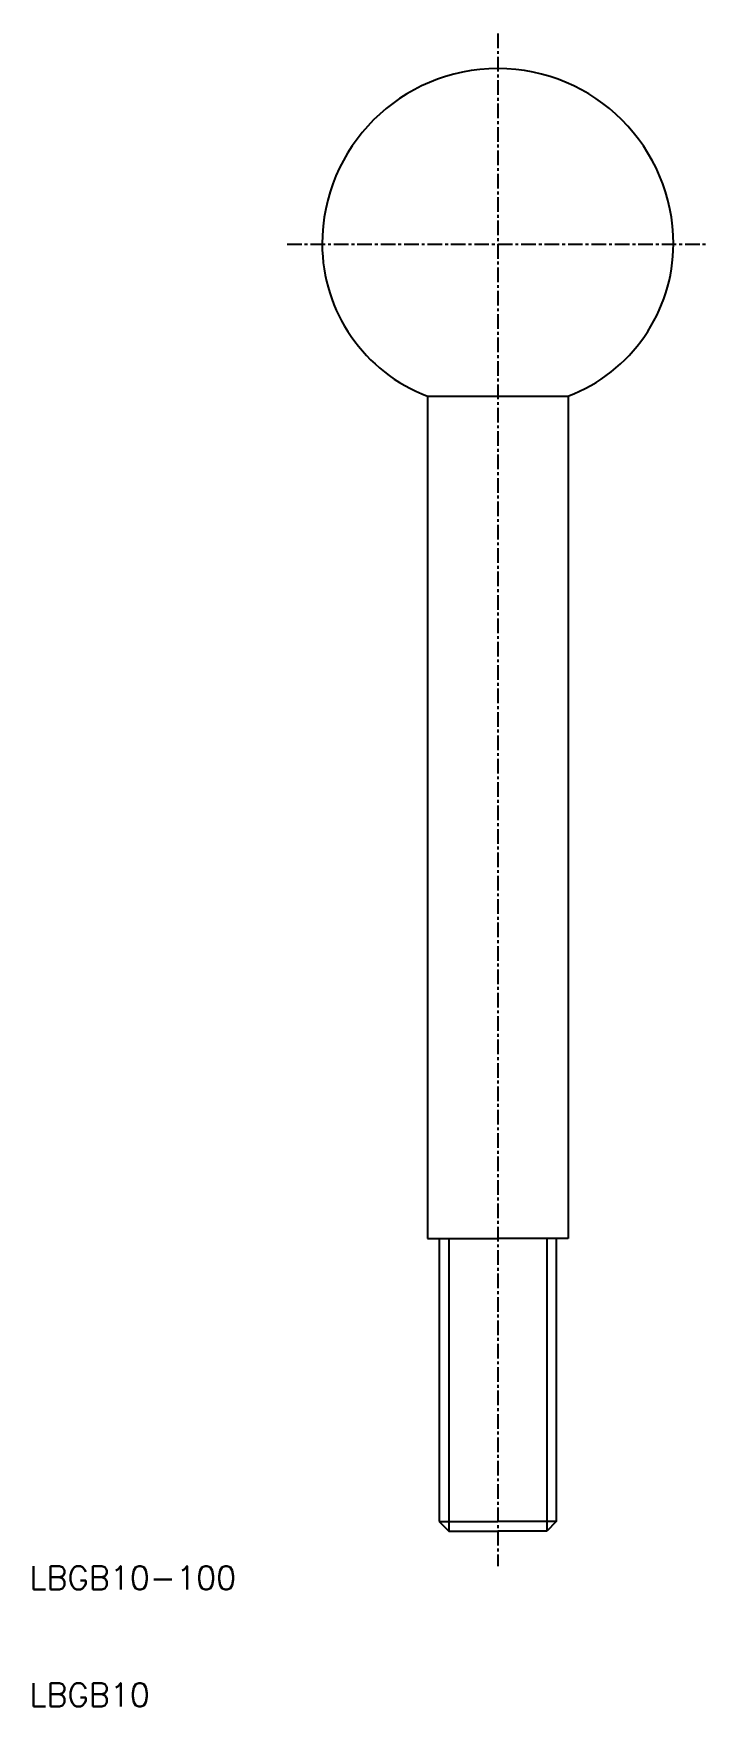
# Model space of a CAD drawing. Extents: x 10 to 68, y 10 to 153.
import ezdxf

# ---------------------------------------------------------------- set-up
doc = ezdxf.new("R2010")
doc.units = 0
doc.linetypes.add('CENTER', pattern=[2, 1.25, -0.25, 0.25, -0.25])
doc.layers.get('0').update_dxf_attribs({"linetype": 'CONTINUOUS'})
doc.layers.add('CENTER', color=1, linetype='CENTER')
doc.styles.get("Standard").update_dxf_attribs({"font": 'txt.shx', "bigfont": 'extfont.shx'})

msp = doc.modelspace()

# ---------------------------------------------------------------- linework, layer by layer
at = {"color": 7, "linetype": 'CONTINUOUS'}
for p, q in [((44, 122), (44, 50)), ((44, 122), (56, 122)), ((56, 122), (56, 50)), ((44, 50), (45, 50)), ((45, 50), (50, 50)), ((45, 50), (45, 25.81)), ((55, 50), (50, 50)), ((55, 50), (55, 25.81)), ((56, 50), (55, 50)), ((45, 25.81), (50, 25.81)), ((45, 25.81), (45.81, 25)), ((55, 25.81), (50, 25.81)), ((55, 25.81), (54.19, 25)), ((45.81, 25), (50, 25)), ((54.19, 25), (50, 25))]:
    msp.add_line(p, q, dxfattribs=at)
at = {"color": 3, "linetype": 'CONTINUOUS'}
for p, q in [((45.81, 50), (45.81, 25)), ((54.19, 50), (54.19, 25))]:
    msp.add_line(p, q, dxfattribs=at)
at = {"color": 7, "linetype": 'CONTINUOUS'}
for centre, radius, start, end in [((50, 135), 15, 0, 180), ((48.93, 135.03), 13.93, 180.1046, 249.2857), ((51.07, 135.03), 13.93, 290.7143, 359.8954)]:
    msp.add_arc(centre, radius, start, end, dxfattribs=at)
at = {"layer": 'CENTER', "color": 1, "linetype": 'CENTER'}
for p, q in [((50, 153), (50, 22)), ((32, 135), (68, 135))]:
    msp.add_line(p, q, dxfattribs=at)

# ---------------------------------------------------------------- texts
at = {"color": 7, "linetype": 'CONTINUOUS'}
for s, p in [('LBGB10-100', (10, 20)), ('LBGB10', (10, 10))]:
    msp.add_text(s, height=2, dxfattribs=at).set_placement(p)

doc.saveas('drawing.dxf')
